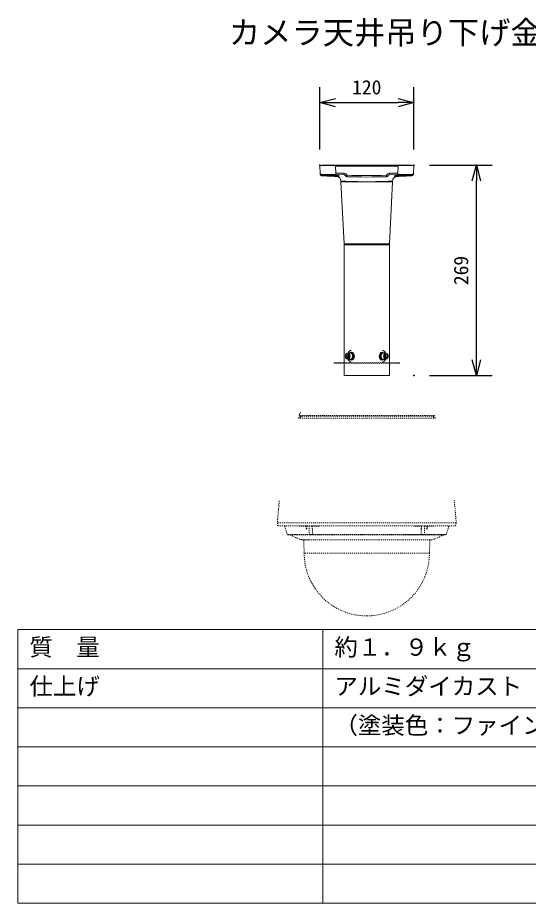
# Model space of a CAD drawing. Units: millimetres, scale not verified. Extents: x -63 to 62, y -56 to 57.
# Drawn here: x -62.5 to 2.8, y -56.5 to 56.8 of the extents above; entities that cross this region are included whole.
import ezdxf
from ezdxf.enums import TextEntityAlignment as Align

# ---------------------------------------------------------------- set-up
doc = ezdxf.new("R2010")
doc.units = ezdxf.units.MM
doc.header["$LTSCALE"] = 0.125
doc.header["$PDMODE"] = 32
doc.header["$PDSIZE"] = 0.0625
doc.linetypes.add('USER1', pattern=[4, 1, -1, 1, -1])
for name, color, linetype in [('0-0_0', 7, 'Continuous'), ('0-1_DEFPOINTS', 7, 'Continuous'), ('0-3_MOJI1', 7, 'Continuous'), ('0-5_SUNPO', 7, 'Continuous')]:
    doc.layers.add(name, color=color, linetype=linetype)
doc.layers.add('0-2_WAKU', color=1, linetype='Continuous', lineweight=18)
doc.layers.add('0-4_GAIKEI', color=1, linetype='Continuous', lineweight=18)
doc.styles.add('ＭＳ ゴシック', font='')
doc.styles.get('ＭＳ ゴシック').set_extended_font_data('MS Gothic')

# ---------------------------------------------------------------- blocks, each defined once
blk = doc.blocks.new('_OPEN30')
at = {"layer": '0-0_0'}
blk.add_line((0, 0), (-1, 0), dxfattribs=at)
blk.add_lwpolyline([(-1, 0.26795), (0, 0), (-1, -0.26795)], dxfattribs=at)
blk = doc.blocks.new('D4')
at = {"layer": '0-1_DEFPOINTS'}
for p in [(-10.4778, 49.2975), (-22.4778, 41.2975), (-10.4778, 41.2975)]:
    blk.add_point(p, dxfattribs=at)
at = {"layer": '0-5_SUNPO'}
for p, q in [((-22.4778, 43.2975), (-22.4778, 51.2975)), ((-10.4778, 43.2975), (-10.4778, 51.2975)), ((-20.4778, 49.2975), (-12.4778, 49.2975))]:
    blk.add_line(p, q, dxfattribs=at)
at = {"layer": '0-5_SUNPO', "xscale": 2, "yscale": 2, "rotation": 180}
blk.add_blockref('_OPEN30', (-22.4778, 49.2975), dxfattribs=at)
at = {"layer": '0-5_SUNPO', "xscale": 2, "yscale": 2}
blk.add_blockref('_OPEN30', (-10.4778, 49.2975), dxfattribs=at)
at = {"layer": '0-5_SUNPO', "style": 'ＭＳ ゴシック'}
blk.add_text('120', height=1.833, dxfattribs=at).set_placement((-18.3528, 49.7975), align=Align.BOTTOM_LEFT)
blk = doc.blocks.new('D6')
at = {"layer": '0-1_DEFPOINTS'}
for p in [(-10.4632, 41.2892), (-2.4632, 41.2892), (-10.4632, 14.3892)]:
    blk.add_point(p, dxfattribs=at)
at = {"layer": '0-5_SUNPO'}
for p, q in [((-8.4632, 41.2892), (-0.4632, 41.2892)), ((-2.4632, 16.3892), (-2.4632, 39.2892)), ((-8.4632, 14.3892), (-0.4632, 14.3892))]:
    blk.add_line(p, q, dxfattribs=at)
at = {"layer": '0-5_SUNPO', "xscale": 2, "yscale": 2}
for p, rotation in [((-2.4632, 41.2892), 90), ((-2.4632, 14.3892), 270)]:
    blk.add_blockref('_OPEN30', p, dxfattribs=dict(at, rotation=rotation))
at = {"layer": '0-5_SUNPO', "style": 'ＭＳ ゴシック'}
blk.add_text('269', height=1.833, rotation=90, dxfattribs=at).set_placement((-2.9632, 25.9642), align=Align.BOTTOM_LEFT)

msp = doc.modelspace()

# ---------------------------------------------------------------- linework, layer by layer
at = {"layer": '0-2_WAKU', "color": 4}
for p, q in [((62.4808, -21.4877), (-62.5192, -21.4877)), ((-62.5192, -21.4877), (-62.5192, -56.4877)), ((-23.5192, -56.4877), (-23.5192, -21.4877)), ((-62.5192, -56.4877), (62.4808, -56.4877))]:
    msp.add_line(p, q, dxfattribs=at)
at = {"layer": '0-2_WAKU'}
for p, q in [((-62.5192, -26.4877), (62.4808, -26.4877)), ((-62.5192, -31.4877), (62.4808, -31.4877)), ((-62.5192, -36.4877), (62.4808, -36.4877)), ((-62.5192, -41.4877), (62.4808, -41.4877)), ((-62.5192, -46.4877), (62.4808, -46.4877)), ((-62.5192, -51.4877), (62.4808, -51.4877))]:
    msp.add_line(p, q, dxfattribs=at)
at = {"layer": '0-4_GAIKEI', "color": 7}
for p, q in [((-23.8812, 37.7832), (-23.8508, 36.9127)), ((-13.8812, 37.8718), (-23.8339, 37.8718)), ((-13.8812, 37.8718), (-11.9285, 37.8718)), ((-11.8812, 37.7832), (-11.9116, 36.9127)), ((-23.8508, 36.9126), (-23.845, 36.7455)), ((-14.0306, 36.46), (-14.3511, 36.4482)), ((-11.9116, 36.9127), (-11.9175, 36.7455)), ((-11.9057, 37.0828), (-11.9056, 37.084)), ((-21.1832, 35.7905), (-21.1832, 35.8612)), ((-20.7867, 27.8556), (-21.183, 35.7805)), ((-14.9757, 27.8556), (-14.5795, 35.7805)), ((-14.5792, 35.7905), (-14.5792, 35.8612)), ((-20.7867, 27.8556), (-14.9757, 27.8556)), ((-20.783, 27.7057), (-14.9795, 27.7057)), ((-20.783, 27.7057), (-20.783, 10.9868)), ((-14.9795, 27.7057), (-14.9795, 10.9868)), ((-20.783, 10.9868), (-14.9795, 10.9868))]:
    msp.add_line(p, q, dxfattribs=at)
at = {"layer": '0-4_GAIKEI'}
for p, q in [((-23.5846, 37.8868), (-23.5829, 37.8868)), ((-23.5846, 37.8868), (-22.3839, 37.8868)), ((-23.5846, 37.8718), (-23.5846, 37.8868)), ((-23.5829, 37.8868), (-23.5247, 37.8868)), ((-21.824, 37.8868), (-23.5247, 37.8868)), ((-23.5247, 37.8868), (-23.5247, 37.8718)), ((-21.7836, 37.8868), (-22.3839, 37.8868)), ((-21.8812, 37.8718), (-21.8812, 37.7832)), ((-21.8812, 37.7832), (-21.8497, 36.8813)), ((-13.8812, 37.7832), (-21.8812, 37.7832)), ((-13.9385, 37.8868), (-21.824, 37.8868)), ((-21.824, 37.8868), (-21.824, 37.8718)), ((-21.6835, 37.8868), (-21.7836, 37.8868)), ((-21.6835, 37.8868), (-21.433, 37.8868)), ((-21.3329, 37.8868), (-21.433, 37.8868)), ((-14.3294, 37.8868), (-14.4295, 37.8868)), ((-14.3294, 37.8868), (-14.0789, 37.8868)), ((-13.9789, 37.8868), (-14.0789, 37.8868)), ((-13.3785, 37.8868), (-13.9789, 37.8868)), ((-12.2377, 37.8868), (-13.9385, 37.8868)), ((-13.9385, 37.8868), (-13.9385, 37.8718)), ((-13.8812, 37.7832), (-13.9127, 36.8813)), ((-13.8812, 37.8718), (-13.8812, 37.7832)), ((-12.1795, 37.8868), (-12.2377, 37.8868)), ((-12.2377, 37.8868), (-12.2377, 37.8718)), ((-12.1795, 37.8868), (-12.1778, 37.8868)), ((-23.6543, 36.7196), (-21.8532, 36.6882)), ((-21.8821, 36.5773), (-21.8801, 36.6887)), ((-20.7795, 36.6695), (-21.8532, 36.6882)), ((-20.776, 36.8626), (-21.8497, 36.8813)), ((-20.4172, 36.418), (-20.4171, 36.418)), ((-15.346, 36.418), (-15.3511, 36.6111)), ((-15.3452, 36.418), (-15.3454, 36.418)), ((-14.9865, 36.8626), (-13.9127, 36.8813)), ((-14.983, 36.6695), (-13.9092, 36.6882)), ((-12.1081, 36.7196), (-13.9092, 36.6882)), ((-13.8804, 36.5773), (-13.8823, 36.6887)), ((-21.1832, 35.7905), (-18.7307, 35.7905)), ((-21.183, 35.7805), (-18.7306, 35.7805)), ((-18.7307, 35.7805), (-17.8812, 35.7809)), ((-17.0325, 35.7805), (-17.8812, 35.7809)), ((-17.0325, 35.7905), (-14.5792, 35.7905)), ((-17.0325, 35.7805), (-14.5795, 35.7805)), ((-20.3576, 13.7032), (-20.4991, 13.5876)), ((-20.2161, 13.5876), (-20.3576, 13.7032)), ((-20.3222, 13.8973), (-20.0038, 13.8973)), ((-20.2515, 13.6165), (-20.2868, 13.5876)), ((-19.9022, 13.8723), (-19.8977, 13.8723)), ((-19.8977, 13.9724), (-19.8269, 13.9724)), ((-15.8647, 13.9724), (-15.9355, 13.9724)), ((-15.8602, 13.8723), (-15.8647, 13.8723)), ((-15.4402, 13.8973), (-15.7586, 13.8973)), ((-15.4049, 13.7032), (-15.5464, 13.5876)), ((-15.4756, 13.5876), (-15.511, 13.6165)), ((-15.2633, 13.5876), (-15.4049, 13.7032)), ((-20.6376, 13.4721), (-20.6375, 13.4772)), ((-20.4991, 13.5876), (-20.4991, 13.3565)), ((-20.4991, 13.5876), (-20.2868, 13.5876)), ((-20.4991, 13.3565), (-20.3576, 13.241)), ((-20.4991, 13.3565), (-20.2868, 13.3565)), ((-20.3576, 13.241), (-20.2161, 13.3565)), ((-20.3222, 13.0468), (-20.0038, 13.0468)), ((-20.2868, 13.5876), (-20.2868, 13.3565)), ((-20.2868, 13.3565), (-20.2515, 13.3276)), ((-20.2161, 13.3565), (-20.2161, 13.5876)), ((-19.9022, 13.0718), (-19.8977, 13.0718)), ((-19.8977, 12.9718), (-19.8269, 12.9718)), ((-15.8647, 12.9718), (-15.9355, 12.9718)), ((-15.8602, 13.0718), (-15.8647, 13.0718)), ((-15.4402, 13.0468), (-15.7586, 13.0468)), ((-15.5464, 13.5876), (-15.5464, 13.3565)), ((-15.5464, 13.3565), (-15.4049, 13.241)), ((-15.511, 13.3276), (-15.4756, 13.3565)), ((-15.2633, 13.5876), (-15.4756, 13.5876)), ((-15.4756, 13.3565), (-15.4756, 13.5876)), ((-15.2633, 13.3565), (-15.4756, 13.3565)), ((-15.4049, 13.241), (-15.2633, 13.3565)), ((-15.2633, 13.3565), (-15.2633, 13.5876)), ((-15.1249, 13.4721), (-15.1249, 13.4669))]:
    msp.add_line(p, q, dxfattribs=at)
at = {"layer": '0-4_GAIKEI', "linetype": 'USER1'}
for p, q in [((-22.0941, 12.5733), (-13.6683, 12.5733)), ((-21.9637, 12.6216), (-13.7987, 12.6216)), ((-21.6335, 12.6216), (-21.9637, 12.6216)), ((-21.6335, 12.6216), (-20.783, 12.6216)), ((-14.9795, 12.6216), (-14.129, 12.6216)), ((-13.7987, 12.6216), (-14.129, 12.6216)), ((-26.153, 5.8175), (-26.6654, 5.5673)), ((-9.2297, 5.8869), (-26.5327, 5.8869)), ((-9.2759, 5.8175), (-26.4866, 5.8175)), ((-9.097, 5.5673), (-9.6094, 5.8175)), ((-26.6654, 5.5673), (-17.8812, 5.5673)), ((-17.8812, 5.5673), (-9.097, 5.5673)), ((-17.8812, -7.8408), (-29.3101, -7.8408)), ((-29.2381, -8.241), (-29.3101, -7.8408)), ((-6.4523, -7.8408), (-17.8812, -7.8408)), ((-6.5244, -8.241), (-6.4523, -7.8408)), ((-29.2381, -8.241), (-17.8812, -8.241)), ((-26.4668, -8.2437), (-26.467, -8.241)), ((-26.4626, -8.241), (-26.4668, -8.2437)), ((-26.4567, -8.241), (-26.4668, -8.2437)), ((-25.6557, -8.2437), (-26.4668, -8.2437)), ((-25.6557, -8.2437), (-25.656, -8.241)), ((-25.5575, -8.241), (-25.5526, -8.6518)), ((-25.2642, -8.241), (-25.2512, -9.3208)), ((-24.9075, -8.241), (-24.9073, -8.2425)), ((-24.8977, -8.241), (-24.8974, -8.2437)), ((-24.8974, -8.2437), (-23.8776, -8.2437)), ((-24.8428, -8.6806), (-24.8351, -9.3209)), ((-23.8776, -8.2437), (-23.8929, -8.241)), ((-23.8776, -8.2437), (-23.8844, -8.241)), ((-23.8781, -8.241), (-23.8776, -8.2437)), ((-6.5244, -8.241), (-17.8812, -8.241)), ((-11.8848, -8.2437), (-11.8844, -8.241)), ((-11.8848, -8.2437), (-11.878, -8.241)), ((-11.8695, -8.241), (-11.8848, -8.2437)), ((-10.8651, -8.2437), (-11.8848, -8.2437)), ((-10.92, -8.6805), (-10.9282, -9.3208)), ((-10.8651, -8.2437), (-10.8647, -8.241)), ((-10.8549, -8.241), (-10.8551, -8.2425)), ((-10.4983, -8.241), (-10.512, -9.3209)), ((-10.2102, -8.6519), (-10.205, -8.241)), ((-10.1064, -8.241), (-10.1068, -8.2437)), ((-10.1068, -8.2437), (-9.2956, -8.2437)), ((-9.2956, -8.2437), (-9.3057, -8.241)), ((-9.2956, -8.2437), (-9.2999, -8.241)), ((-9.2955, -8.241), (-9.2956, -8.2437)), ((-28.0214, -9.3235), (-26.7801, -9.3235)), ((-27.9764, -9.3517), (-26.7405, -9.3517)), ((-27.7227, -9.3717), (-26.518, -9.3717)), ((-26.7801, -9.3235), (-25.3046, -9.3235)), ((-26.7405, -9.3517), (-7.7861, -9.3517)), ((-25.1599, -10.0001), (-26.1753, -10.0001)), ((-26.1619, -10.002), (-26.1526, -10.0021)), ((-26.1614, -10.0021), (-25.1477, -10.0021)), ((-25.886, -11.7331), (-25.9465, -10.0021)), ((-25.2512, -9.3209), (-25.2554, -9.3208)), ((-25.2371, -9.3485), (-25.2419, -9.3484)), ((-25.0324, -9.3485), (-25.2371, -9.3485)), ((-17.8812, -10.0001), (-25.1599, -10.0001)), ((-24.8216, -9.3485), (-25.0324, -9.3485)), ((-24.8308, -9.3209), (-24.8351, -9.3209)), ((-24.8169, -9.3484), (-24.8216, -9.3485)), ((-24.7896, -9.3235), (-10.9735, -9.3235)), ((-13.9048, -10.0001), (-17.8812, -10.0001)), ((-9.5872, -10.0001), (-13.9048, -10.0001)), ((-10.9415, -9.3485), (-10.9463, -9.3484)), ((-10.7308, -9.3485), (-10.9415, -9.3485)), ((-10.9282, -9.3209), (-10.9324, -9.3208)), ((-10.5258, -9.3485), (-10.7308, -9.3485)), ((-10.5213, -9.3484), (-10.5258, -9.3485)), ((-10.5079, -9.3209), (-10.512, -9.3209)), ((-10.4585, -9.3235), (-7.741, -9.3235)), ((-9.8764, -11.7331), (-9.8159, -10.0001)), ((-9.601, -10.0021), (-9.816, -10.0021)), ((-9.6006, -10.002), (-9.6099, -10.0021)), ((-17.8812, -11.7331), (-25.886, -11.7331)), ((-17.8812, -11.7331), (-9.8764, -11.7331))]:
    msp.add_line(p, q, dxfattribs=at)
at = {"layer": '0-4_GAIKEI'}
msp.add_lwpolyline([(-13.3785, 37.8868), (-12.1778, 37.8868), (-12.1778, 37.8718)], dxfattribs=at)
at = {"layer": '0-4_GAIKEI', "linetype": 'USER1'}
msp.add_lwpolyline([(-26.518, -9.3717), (-13.1629, -9.3717), (-8.0397, -9.3717)], dxfattribs=at)
at = {"layer": '0-4_GAIKEI', "color": 7}
for centre, radius, start, end in [((-23.7812, 37.7867), 0.1001, 121.78833, 182), ((-11.9812, 37.7867), 0.1001, 358, 58.21167), ((-23.645, 36.7525), 0.2001, 182, 266.69114), ((-17.8812, 136.4461), 100.0602, 266.69114, 267.78203), ((-21.7836, 35.8612), 0.6004, 359.99998, 87.77823), ((-17.7638, 143.2142), 106.8283, 267.86606, 268.04329), ((-17.8812, 136.4461), 100.0602, 268.54815, 271.45185), ((-13.9789, 35.8612), 0.6004, 92.22177, 180.00003), ((-17.8812, 136.4461), 100.0602, 272.20548, 273.30886), ((-12.1175, 36.7525), 0.2001, 273.30886, 357.99999), ((-20.9831, 35.7905), 0.2001, 179.99978, 182.86219), ((-14.7794, 35.7905), 0.2001, 357.1376, 0)]:
    msp.add_arc(centre, radius, start, end, dxfattribs=at)
at = {"layer": '0-4_GAIKEI'}
for centre, radius, start, end in [((-23.4789, 37.874), 0.1049, 172.98021, 181.20022), ((-18.3815, 37.7867), 0.1001, 89.07208, 90), ((-17.3809, 37.7867), 0.1001, 90, 90.92792), ((-12.2836, 37.874), 0.1049, 358.79978, 7.01979), ((-23.6508, 36.9197), 0.2001, 182, 269), ((-16.1146, 237.0162), 200.5219, 267.84691, 268.11041), ((-16.1465, 235.9767), 199.4818, 268.10975, 268.35239), ((-17.1839, 191.356), 154.85, 268.26138, 268.41581), ((-20.783, 36.4694), 0.2001, 21.80479, 89), ((-20.783, 36.4624), 0.4002, 21.80479, 89), ((-20.4121, 36.6179), 0.2, 201.78243, 268.5386), ((-20.4114, 36.618), 0.2001, 201.80479, 268.54815), ((-17.8812, 136.4391), 99.8601, 268.54815, 271.45185), ((-14.9795, 36.4624), 0.4002, 91, 158.19521), ((-15.3511, 36.618), 0.2001, 271.45185, 338.19521), ((-15.3503, 36.6179), 0.2, 271.46145, 338.21753), ((-14.9795, 36.4694), 0.2001, 91, 158.19521), ((-18.5785, 191.356), 154.85, 271.58419, 271.73862), ((-19.6236, 236.2298), 199.7351, 271.64772, 271.89006), ((-19.6479, 237.0162), 200.5219, 271.88959, 272.15309), ((-12.1116, 36.9197), 0.2001, 271, 358), ((-17.8807, 107.8861), 72.1006, 267.37467, 269.32443), ((-18.0083, 304.1472), 268.3577, 269.84576, 270.02714), ((-17.7527, 303.1264), 267.3369, 269.97246, 270.15436), ((-17.8817, 107.8846), 72.0991, 270.67489, 272.62535), ((-23.7848, 27.7057), 3.0018, 0, 2.8624), ((-11.9777, 27.7057), 3.0018, 177.1376, 180)]:
    msp.add_arc(centre, radius, start, end, dxfattribs=at)
at = {"layer": '0-4_GAIKEI', "linetype": 'USER1'}
for centre, radius, start, end in [((-21.9637, 12.4214), 0.2001, 90, 130.65096), ((-13.7987, 12.4214), 0.2001, 49.34904, 90), ((-13.7987, 12.4214), 0.2001, 49.34904, 90), ((-26.4866, 5.8675), 0.05, 157.21971, 270), ((-26.4866, 5.8675), 0.05, 157.21971, 270), ((0.6713, -5.5346), 29.5044, 156.37812, 157.22512), ((0.7027, -5.548), 29.5385, 156.42111, 157.22476), ((-9.2759, 5.8675), 0.05, 270, 22.78028), ((-9.2759, 5.8675), 0.05, 270, 22.78029), ((-43.0963, -4.1404), 14.057, 351.82334, 356.74336), ((7.3338, -4.1405), 14.057, 183.25663, 188.17666), ((7.3338, -4.1405), 14.057, 183.25663, 188.17666), ((28.6664, -11.35), 58.0827, 174.8534, 176.53619), ((-64.4288, -11.35), 58.0827, 3.46381, 5.1466), ((-24.6869, -7.7068), 3.7057, 188.28763, 205.86504), ((-25.6589, -7.9954), 0.2485, 270.74445, 278.67062), ((-20.611, -7.7236), 5.0714, 185.88712, 190.63517), ((-20.6063, -7.7233), 5.0327, 185.90417, 190.63198), ((-25.599, -8.5175), 0.1422, 271.47093, 289.05853), ((-19.8706, -7.7234), 5.0634, 185.88364, 190.62988), ((-19.8499, -7.7238), 5.0742, 185.88193, 190.62842), ((-15.9138, -7.7198), 5.0758, 349.33115, 354.07557), ((-15.8931, -7.7195), 5.065, 349.32944, 354.07363), ((-15.1582, -7.7196), 5.0351, 349.32977, 354.05651), ((-10.1636, -8.517), 0.1427, 250.93387, 268.45574), ((-15.1526, -7.72), 5.0729, 349.32635, 354.07454), ((-10.1032, -7.9939), 0.2499, 261.34859, 269.18517), ((-11.0755, -7.7068), 3.7057, 334.13496, 351.71237), ((-27.9764, -9.3016), 0.05, 205.86504, 270), ((-27.5814, -9.1068), 0.3002, 234.64087, 241.91015), ((-23.9509, -2.303), 8.0121, 241.91559, 253.88126), ((-25.2579, -9.335), 0.0482, 149.97493, 166.14547), ((-24.765, -9.2996), 0.0343, 199.25014, 224.16244), ((-10.9982, -9.2995), 0.0343, 315.87154, 340.72489), ((-10.5054, -9.3351), 0.0484, 13.91673, 30.03521), ((-11.8116, -2.303), 8.0121, 286.11874, 298.08441), ((-8.181, -9.1068), 0.3002, 298.08985, 305.36194), ((-7.7861, -9.3016), 0.05, 270, 334.13496), ((-17.8812, -11.7331), 8.0048, 180, 270), ((-17.8812, -11.7331), 8.0048, 270, 0)]:
    msp.add_arc(centre, radius, start, end, dxfattribs=at)
at = {"layer": '0-4_GAIKEI'}
for centre, major_axis, ratio, start_param, end_param in [((-21.2958, 37.7867), (0, -0.1001), 0.974996, 3.12738354, 3.14159265), ((-20.9683, 37.7867), (0, -0.1001), 0.88148, 3.12726194, 3.14159265), ((-18.9405, 37.7867), (0, -0.1001), 0.714143, 3.12615395, 3.14159265), ((-16.822, 37.7867), (0, 0.1001), 0.714143, 0, 0.0154387), ((-15.3802, 37.7867), (0, 0.1001), 0.714143, 0, 0.01475313), ((-14.7942, 37.7867), (0, 0.1001), 0.88148, 0, 0.0148062), ((-14.4667, 37.7867), (0, -0.1001), 0.974996, 3.14159265, 3.15580178), ((-23.645, 36.7525), (-0.2, -0.007), 0.581677, 6.28318521, 7.81805965), ((-21.8497, 36.8883), (0.0035, 0.2001), 0.000609, 3.14159206, 4.67748772), ((-21.4043, 36.6481), (-0.0071, -0.2), 0.317936, 5.15103277, 6.28318569), ((-20.776, 36.8695), (0.0035, 0.2001), 0.000609, 3.14159265, 4.67748771), ((-20.4114, 36.618), (0.1858, 0.0743), 0.032405, 3.14159265, 4.69942536), ((-20.4114, 36.618), (0.0051, 0.2001), 0.000885, 3.14159265, 4.67749361), ((-15.3511, 36.618), (-0.1858, 0.0743), 0.032405, 1.58375995, 3.14159265), ((-14.9865, 36.8695), (-0.0035, 0.2001), 0.000609, 1.60569759, 3.14159265), ((-14.3581, 36.6481), (0.0071, -0.2), 0.317936, 6.2831853, 7.41533767), ((-13.9127, 36.8883), (-0.0035, 0.2001), 0.000609, 1.60569759, 3.14159265), ((-12.1175, 36.7525), (0.2, -0.007), 0.581677, 4.74831091, 6.28318531), ((-20.3222, 13.4721), (0, 0.4253), 0.707107, 3.14162913, 6.28322178), ((-19.8269, 13.4721), (0, 0.7505), 0.707107, 0.09952538, 0.96834183), ((-19.8977, 13.4721), (0, -0.5003), 0.707107, 3.14159265, 3.69640382), ((-20.0038, 13.4721), (0, -0.4253), 0.707107, 1.57079633, 3.14159265), ((-19.8977, 13.4721), (0, -0.5003), 0.707107, 1.57079633, 3.14159265), ((-19.8977, 13.4721), (0, -0.4002), 0.707107, 1.57079633, 3.14159265), ((-19.8269, 13.4721), (0, -0.5003), 0.707107, 1.57079633, 3.14159265), ((-15.9355, 13.4721), (0, 0.5003), 0.707107, 0, 1.57079633), ((-15.8647, 13.4721), (0, 0.5003), 0.707107, 0, 1.57079633), ((-15.8647, 13.4721), (0, 0.4002), 0.707107, 0, 1.57079633), ((-15.7586, 13.4721), (0, 0.4253), 0.707107, 6.28318531, 7.85398163), ((-15.9355, 13.4721), (0, -0.7505), 0.707107, 2.17325081, 3.04206693), ((-15.8647, 13.4721), (0, 0.5003), 0.707107, 5.72837415, 6.28318531), ((-15.4402, 13.4721), (0, -0.4253), 0.707107, 3.14162913, 6.28322178), ((-15.4049, 13.4721), (0, -0.3752), 0.707107, 1.558207259990548, 7.841392567170133), ((-19.8269, 13.4721), (0, 0.7505), 0.707107, 2.17325081, 3.04206692), ((-19.8977, 13.4721), (0, 0.5003), 0.707107, 2.58678149, 3.14159265), ((-20.0038, 13.4721), (0, 0.4253), 0.707107, 3.14159265, 4.71238898), ((-19.8977, 13.4721), (0, 0.5003), 0.707107, 3.14159265, 4.71238898), ((-19.8977, 13.4721), (0, 0.4002), 0.707107, 3.14159265, 4.71238898), ((-19.8269, 13.4721), (0, 0.5003), 0.707107, 3.14159265, 4.71238898), ((-15.9355, 13.4721), (0, -0.5003), 0.707107, 4.71238898, 6.28318531), ((-15.8647, 13.4721), (0, -0.5003), 0.707107, 4.71238898, 6.28318531), ((-15.8647, 13.4721), (0, -0.4002), 0.707107, 4.71238898, 6.28318531), ((-15.7586, 13.4721), (0, -0.4253), 0.707107, 4.71238898, 6.28318531), ((-15.9355, 13.4721), (0, -0.7505), 0.707107, 0.09952538, 0.96834183), ((-15.8647, 13.4721), (0, -0.5003), 0.707107, 0, 0.55481116)]:
    msp.add_ellipse(centre, major_axis=major_axis, ratio=ratio, start_param=start_param, end_param=end_param, dxfattribs=at)
msp.add_ellipse((-20.3576, 13.4721), major_axis=(0, 0.3752), ratio=0.707107, dxfattribs=at)
at = {"layer": '0-4_GAIKEI', "linetype": 'USER1'}
for centre, major_axis, ratio, start_param, end_param in [((-21.9637, 12.4214), (0, -0.2001), 0.999999, 3.14159265, 3.85108576), ((-17.8678, -9.1437), (-10.1526, -0.1216), 0.012693, 0.75634138, 0.8143117), ((-17.8954, -9.1437), (-10.1525, 0.1289), 0.011978, 2.32728977, 2.38526009)]:
    msp.add_ellipse(centre, major_axis=major_axis, ratio=ratio, start_param=start_param, end_param=end_param, dxfattribs=at)

# ---------------------------------------------------------------- block references
at = {"layer": '0-5_SUNPO'}
for name in ['D4', 'D6']:
    msp.add_blockref(name, (-1.4034, -3.4024), dxfattribs=at)

# ---------------------------------------------------------------- texts
at = {"layer": '0-3_MOJI1', "style": 'ＭＳ ゴシック'}
for s, height, p in [('カメラ天井吊り下げ金具', 2.933, (-35.5192, 52.5123)), ('質\u3000量', 2.199, (-61.0192, -25.4877)), ('約１．９ｋｇ', 2.199, (-22.0192, -25.4877)), ('仕上げ', 2.199, (-61.0192, -30.4877)), ('アルミダイカスト', 2.199, (-22.0192, -30.4877)), ('（塗装色：ファインシルバー（９０１））', 2.199, (-22.0192, -35.4877))]:
    msp.add_text(s, height=height, dxfattribs=at).set_placement(p, align=Align.BOTTOM_LEFT)

doc.saveas('drawing.dxf')
